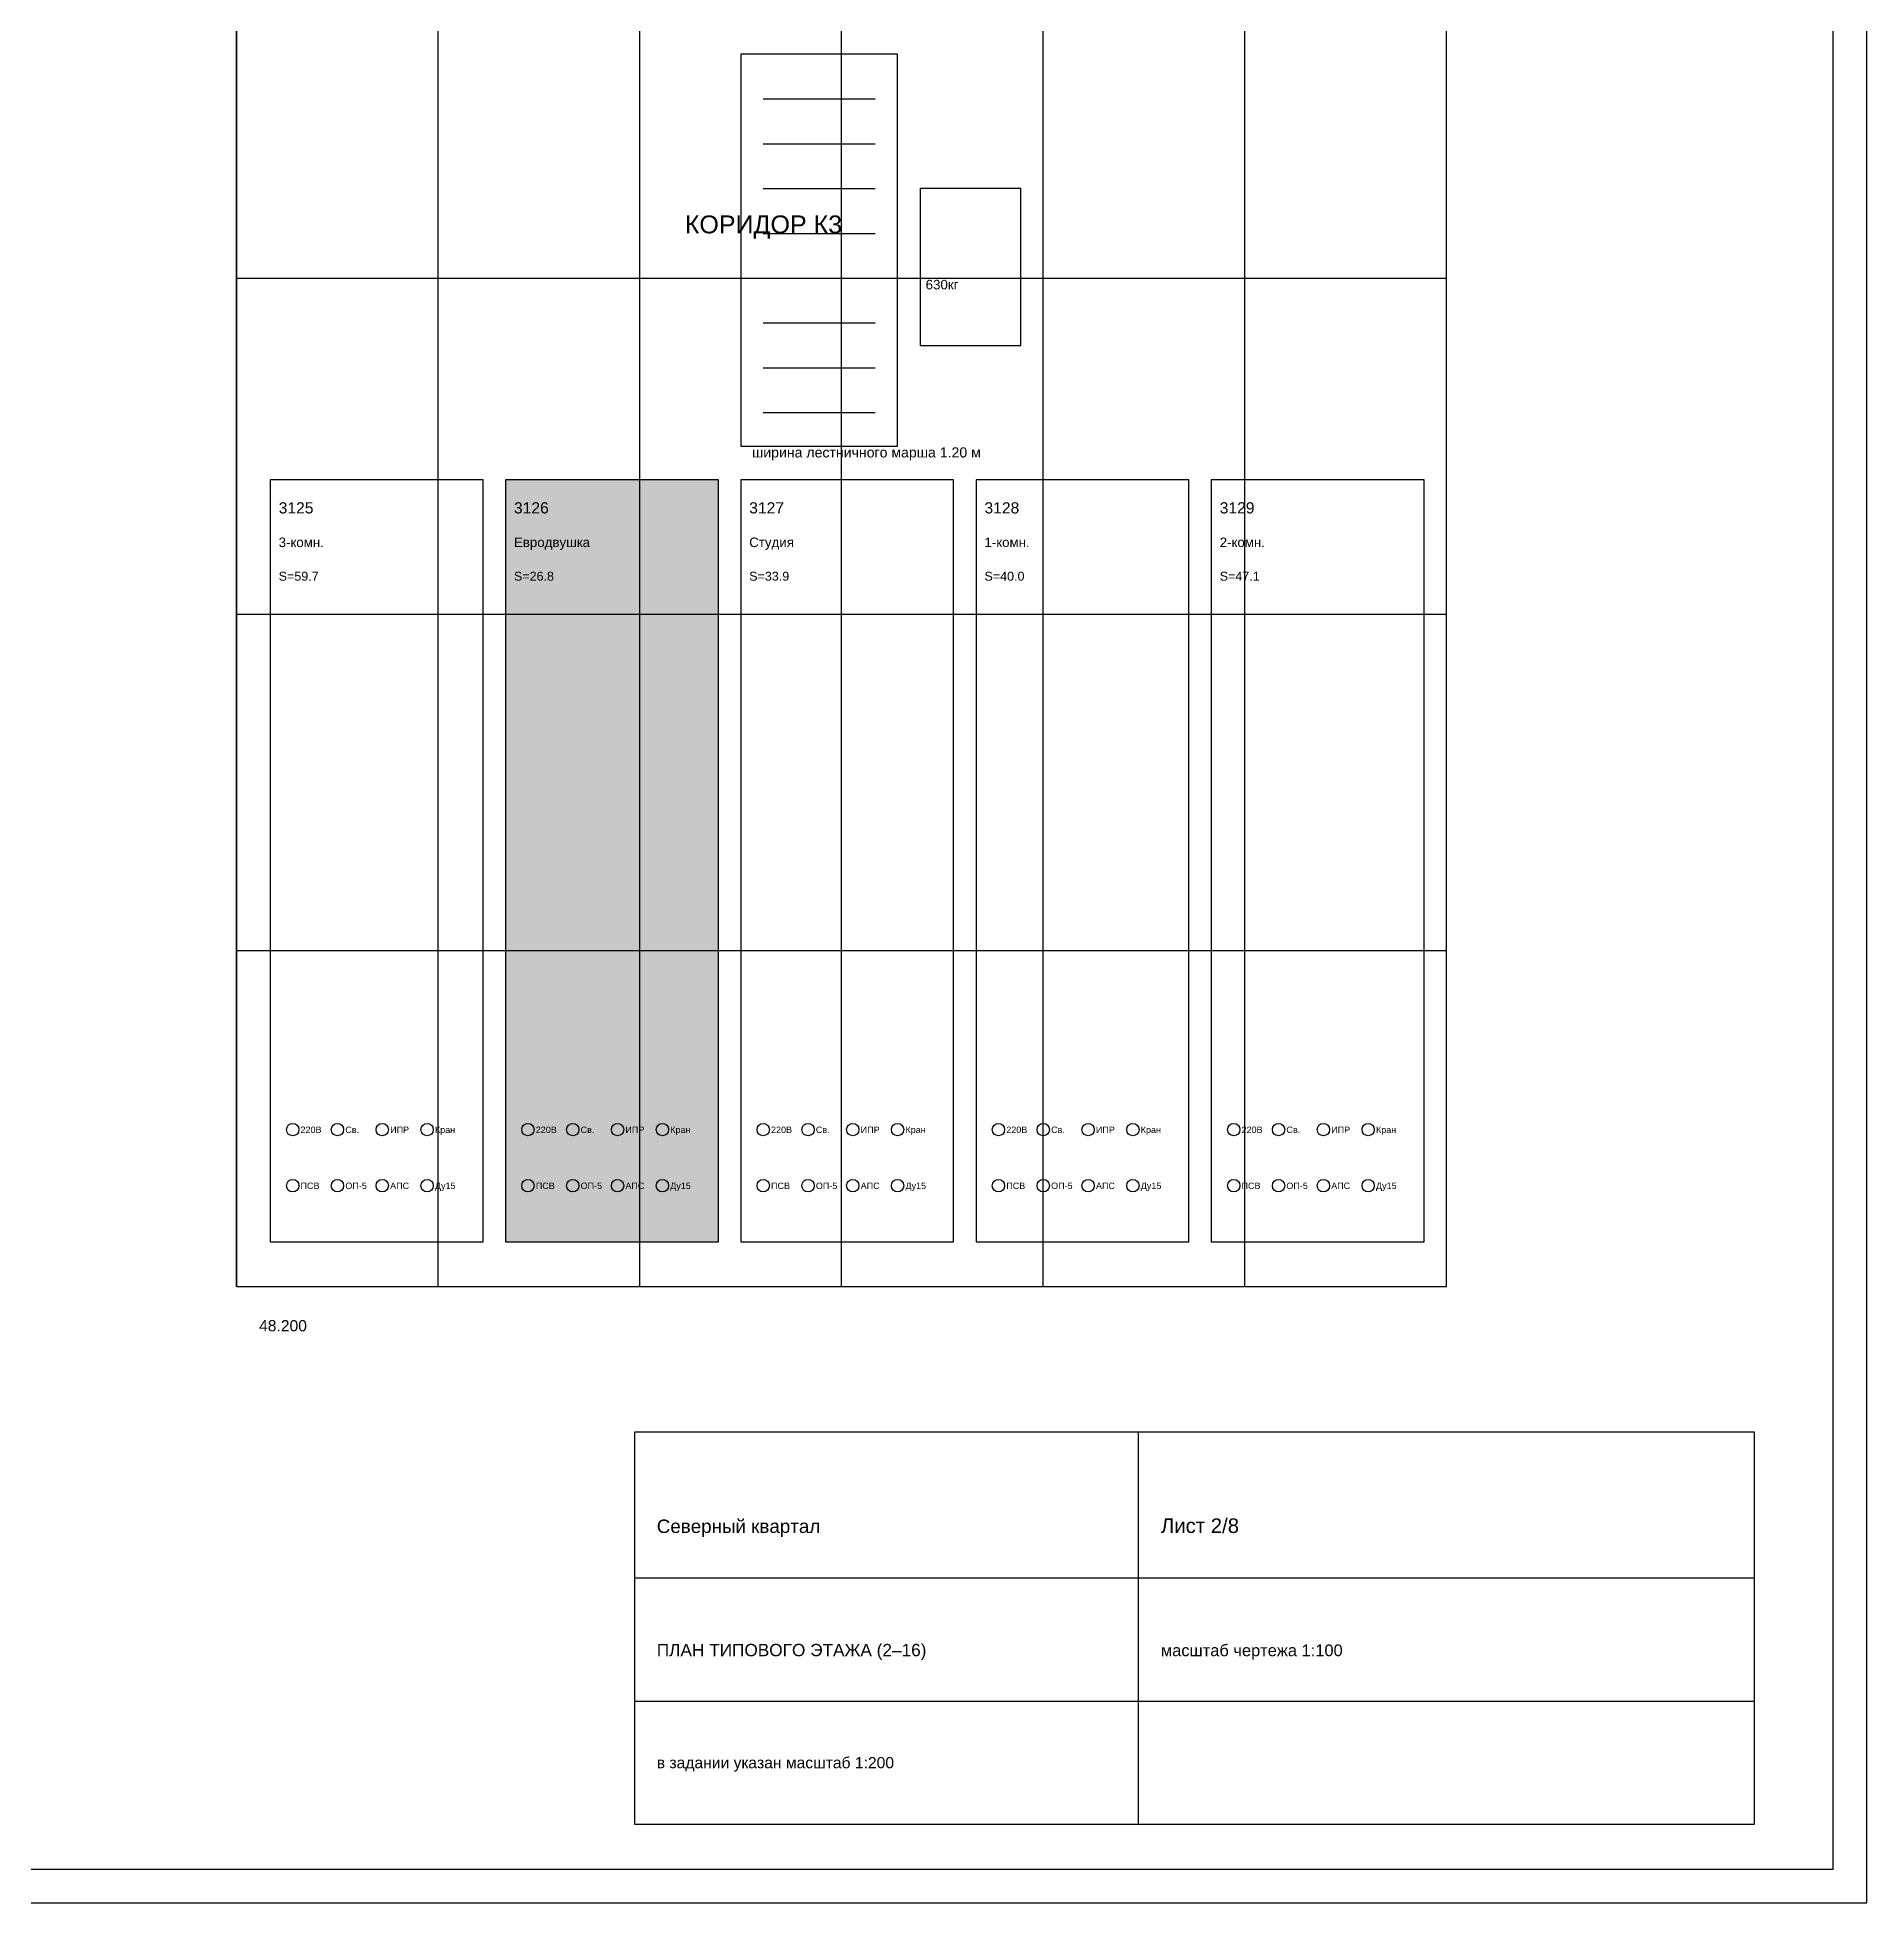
# Model space of a CAD drawing. Header units: millimetres. Extents: x 0 to 7008, y 0 to 594.
# Drawn here: x 1395.4 to 1722, y 0 to 333 of the extents above; entities that cross this region are included whole.
import ezdxf

# ---------------------------------------------------------------- set-up
doc = ezdxf.new("R2010")
doc.units = ezdxf.units.MM
for name, color, linetype in [('DIM', 3, 'Continuous'), ('GRAPH', 7, 'Continuous'), ('TABLE_FILL', 8, 'Continuous'), ('TEXT', 2, 'Continuous')]:
    doc.layers.add(name, color=color, linetype=linetype)
doc.styles.get("Standard").update_dxf_attribs({"font": 'arial.ttf'})

msp = doc.modelspace()

# ---------------------------------------------------------------- hatches: boundary and pattern name
at = {"layer": 'TABLE_FILL'}
msp.add_hatch(color=7, dxfattribs=at).paths.add_polyline_path([(1479, 118), (1517, 118), (1517, 254), (1479, 254)])

# ---------------------------------------------------------------- linework, layer by layer
at = {"layer": 'GRAPH'}
for p, q in [((1716, 6), (1716, 588)), ((1431, 110), (1431, 470)), ((1431, 470), (1431, 110)), ((1467, 110), (1467, 470)), ((1503, 110), (1503, 470)), ((1539, 110), (1539, 470)), ((1575, 110), (1575, 470)), ((1611, 110), (1611, 470)), ((1647, 110), (1647, 470)), ((1647, 110), (1647, 470)), ((1549, 330), (1521, 330)), ((1521, 330), (1521, 260)), ((1549, 260), (1549, 330)), ((1525, 322), (1545, 322)), ((1525, 314), (1545, 314)), ((1525, 306), (1545, 306)), ((1571, 306), (1553, 306)), ((1553, 306), (1553, 278)), ((1571, 278), (1571, 306)), ((1525, 298), (1545, 298)), ((1431, 290), (1647, 290)), ((1525, 290), (1545, 290)), ((1525, 282), (1545, 282)), ((1553, 278), (1571, 278)), ((1525, 274), (1545, 274)), ((1525, 266), (1545, 266)), ((1521, 260), (1549, 260)), ((1475, 254), (1437, 254)), ((1437, 254), (1437, 118)), ((1475, 118), (1475, 254)), ((1517, 254), (1479, 254)), ((1479, 254), (1479, 118)), ((1517, 118), (1517, 254)), ((1559, 254), (1521, 254)), ((1521, 254), (1521, 118)), ((1559, 118), (1559, 254)), ((1601, 254), (1563, 254)), ((1563, 254), (1563, 118)), ((1601, 118), (1601, 254)), ((1643, 254), (1605, 254)), ((1605, 254), (1605, 118)), ((1643, 118), (1643, 254)), ((1431, 230), (1647, 230)), ((1431, 170), (1647, 170)), ((1437, 118), (1475, 118)), ((1479, 118), (1517, 118)), ((1521, 118), (1559, 118)), ((1563, 118), (1601, 118)), ((1605, 118), (1643, 118)), ((1431, 110), (1647, 110)), ((1431, 110), (1647, 110)), ((1702, 84), (1502, 84)), ((1502, 84), (1502, 14)), ((1592, 14), (1592, 84)), ((1702, 14), (1702, 84)), ((1502, 58), (1702, 58)), ((1502, 36), (1702, 36)), ((1502, 14), (1702, 14)), ((887, 6), (1716, 6))]:
    msp.add_line(p, q, dxfattribs=at)
msp.add_lwpolyline([(881, 0), (1722, 0), (1722, 594), (881, 594)], close=True, dxfattribs=at)
for centre in [(1441, 138), (1449, 138), (1457, 138), (1465, 138), (1483, 138), (1491, 138), (1499, 138), (1507, 138), (1525, 138), (1533, 138), (1541, 138), (1549, 138), (1567, 138), (1575, 138), (1583, 138), (1591, 138), (1609, 138), (1617, 138), (1625, 138), (1633, 138), (1441, 128), (1449, 128), (1457, 128), (1465, 128), (1483, 128), (1491, 128), (1499, 128), (1507, 128), (1525, 128), (1533, 128), (1541, 128), (1549, 128), (1567, 128), (1575, 128), (1583, 128), (1591, 128), (1609, 128), (1617, 128), (1625, 128), (1633, 128)]:
    msp.add_circle(centre, 1.1, dxfattribs=at)

# ---------------------------------------------------------------- texts
at = {"layer": 'DIM'}
for s, height, p in [('ширина лестничного марша 1.20 м', 1.8, (1523, 258)), ('48.200', 2, (1435, 102))]:
    msp.add_text(s, height=height, dxfattribs=at).set_placement(p)
at = {"layer": 'TEXT'}
for s, height, p in [('КОРИДОР К3', 3.2, (1511, 298)), ('630кг', 1.7, (1554, 288)), ('3125', 2, (1438.5, 248)), ('3126', 2, (1480.5, 248)), ('3127', 2, (1522.5, 248)), ('3128', 2, (1564.5, 248)), ('3129', 2, (1606.5, 248)), ('3-комн.', 1.7, (1438.5, 242)), ('Евродвушка', 1.7, (1480.5, 242)), ('Студия', 1.7, (1522.5, 242)), ('1-комн.', 1.7, (1564.5, 242)), ('2-комн.', 1.7, (1606.5, 242)), ('S=59.7', 1.6, (1438.5, 236)), ('S=26.8', 1.6, (1480.5, 236)), ('S=33.9', 1.6, (1522.5, 236)), ('S=40.0', 1.6, (1564.5, 236)), ('S=47.1', 1.6, (1606.5, 236)), ('220В', 1.15, (1442.4, 137.4)), ('Св.', 1.15, (1450.4, 137.4)), ('ИПР', 1.15, (1458.4, 137.4)), ('Кран', 1.15, (1466.4, 137.4)), ('220В', 1.15, (1484.4, 137.4)), ('Св.', 1.15, (1492.4, 137.4)), ('ИПР', 1.15, (1500.4, 137.4)), ('Кран', 1.15, (1508.4, 137.4)), ('220В', 1.15, (1526.4, 137.4)), ('Св.', 1.15, (1534.4, 137.4)), ('ИПР', 1.15, (1542.4, 137.4)), ('Кран', 1.15, (1550.4, 137.4)), ('220В', 1.15, (1568.4, 137.4)), ('Св.', 1.15, (1576.4, 137.4)), ('ИПР', 1.15, (1584.4, 137.4)), ('Кран', 1.15, (1592.4, 137.4)), ('220В', 1.15, (1610.4, 137.4)), ('Св.', 1.15, (1618.4, 137.4)), ('ИПР', 1.15, (1626.4, 137.4)), ('Кран', 1.15, (1634.4, 137.4)), ('ПСВ', 1.15, (1442.4, 127.4)), ('ОП-5', 1.15, (1450.4, 127.4)), ('АПС', 1.15, (1458.4, 127.4)), ('Ду15', 1.15, (1466.4, 127.4)), ('ПСВ', 1.15, (1484.4, 127.4)), ('ОП-5', 1.15, (1492.4, 127.4)), ('АПС', 1.15, (1500.4, 127.4)), ('Ду15', 1.15, (1508.4, 127.4)), ('ПСВ', 1.15, (1526.4, 127.4)), ('ОП-5', 1.15, (1534.4, 127.4)), ('АПС', 1.15, (1542.4, 127.4)), ('Ду15', 1.15, (1550.4, 127.4)), ('ПСВ', 1.15, (1568.4, 127.4)), ('ОП-5', 1.15, (1576.4, 127.4)), ('АПС', 1.15, (1584.4, 127.4)), ('Ду15', 1.15, (1592.4, 127.4)), ('ПСВ', 1.15, (1610.4, 127.4)), ('ОП-5', 1.15, (1618.4, 127.4)), ('АПС', 1.15, (1626.4, 127.4)), ('Ду15', 1.15, (1634.4, 127.4)), ('Северный квартал', 2.4, (1506, 66)), ('Лист 2/8', 2.6, (1596, 66)), ('ПЛАН ТИПОВОГО ЭТАЖА (2–16)', 2.2, (1506, 44)), ('масштаб чертежа 1:100', 2.1, (1596, 44)), ('в задании указан масштаб 1:200', 2, (1506, 24))]:
    msp.add_text(s, height=height, dxfattribs=at).set_placement(p)

doc.saveas('drawing.dxf')
